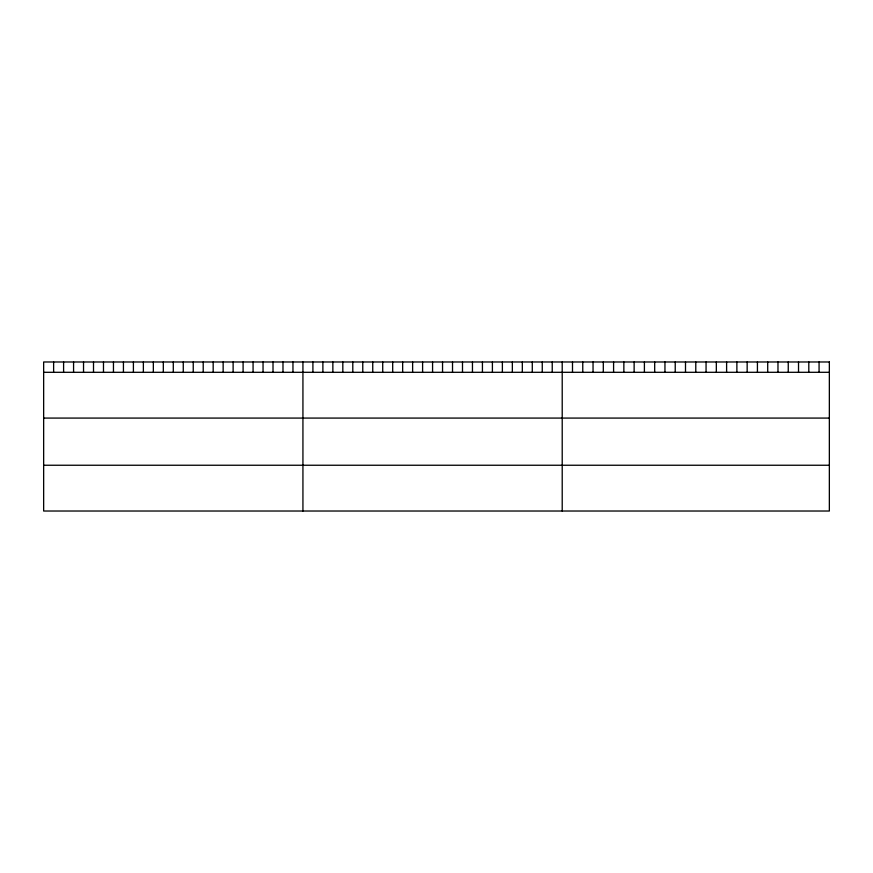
<?xml version="1.0" encoding="UTF-8"?>
<svg xmlns="http://www.w3.org/2000/svg" width="873" height="873" viewBox="0 0 873 873"><rect width="100%" height="100%" fill="white"/><g stroke="black" fill="none" stroke-linecap="round" stroke-linejoin="round"><path stroke-width="1.31" d="M43.65 372.302L829.35 372.302M43.65 418.08L829.35 418.08M43.65 465.244L829.35 465.244M819.07 361.979L819.07 372.302M808.802 361.979L808.802 372.302M798.522 361.979L798.522 372.302M788.254 361.979L788.254 372.302M777.974 361.979L777.974 372.302M767.705 361.979L767.705 372.302M757.426 361.979L757.426 372.302M747.157 361.979L747.157 372.302M736.877 361.979L736.877 372.302M726.609 361.979L726.609 372.302M716.329 361.979L716.329 372.302M706.061 361.979L706.061 372.302M695.781 361.979L695.781 372.302M685.501 361.979L685.501 372.302M675.233 361.979L675.233 372.302M664.953 361.979L664.953 372.302M654.685 361.979L654.685 372.302M644.405 361.979L644.405 372.302M634.136 361.979L634.136 372.302M623.857 361.979L623.857 372.302M613.588 361.979L613.588 372.302M603.308 361.979L603.308 372.302M593.04 361.979L593.04 372.302M582.76 361.979L582.76 372.302M572.492 361.979L572.492 372.302M562.212 361.979L562.212 511.021M552.238 361.979L552.238 372.302M542.264 361.979L542.264 372.302M532.29 361.979L532.29 372.302M522.327 361.979L522.327 372.302M512.353 361.979L512.353 372.302M502.379 361.979L502.379 372.302M492.405 361.979L492.405 372.302M482.431 361.979L482.431 372.302M472.457 361.979L472.457 372.302M462.494 361.979L462.494 372.302M452.52 361.979L452.52 372.302M442.546 361.979L442.546 372.302M432.572 361.979L432.572 372.302M422.597 361.979L422.597 372.302M412.623 361.979L412.623 372.302M402.649 361.979L402.649 372.302M392.686 361.979L392.686 372.302M382.712 361.979L382.712 372.302M372.738 361.979L372.738 372.302M362.764 361.979L362.764 372.302M352.79 361.979L352.79 372.302M342.816 361.979L342.816 372.302M332.853 361.979L332.853 372.302M322.879 361.979L322.879 372.302M312.905 361.979L312.905 372.302M302.931 361.979L302.931 511.021M292.957 361.979L292.957 372.302M282.983 361.979L282.983 372.302M273.009 361.979L273.009 372.302M263.046 361.979L263.046 372.302M253.072 361.979L253.072 372.302M243.098 361.979L243.098 372.302M233.124 361.979L233.124 372.302M223.15 361.979L223.15 372.302M213.176 361.979L213.176 372.302M203.213 361.979L203.213 372.302M193.239 361.979L193.239 372.302M183.265 361.979L183.265 372.302M173.291 361.979L173.291 372.302M163.316 361.979L163.316 372.302M153.342 361.979L153.342 372.302M143.368 361.979L143.368 372.302M133.405 361.979L133.405 372.302M123.431 361.979L123.431 372.302M113.457 361.979L113.457 372.302M103.483 361.979L103.483 372.302M93.509 361.979L93.509 372.302M83.535 361.979L83.535 372.302M73.572 361.979L73.572 372.302M63.598 361.979L63.598 372.302M53.624 361.979L53.624 372.302M829.35 361.979L43.65 361.979L43.65 511.021L829.35 511.021L829.35 361.979"/></g></svg>
